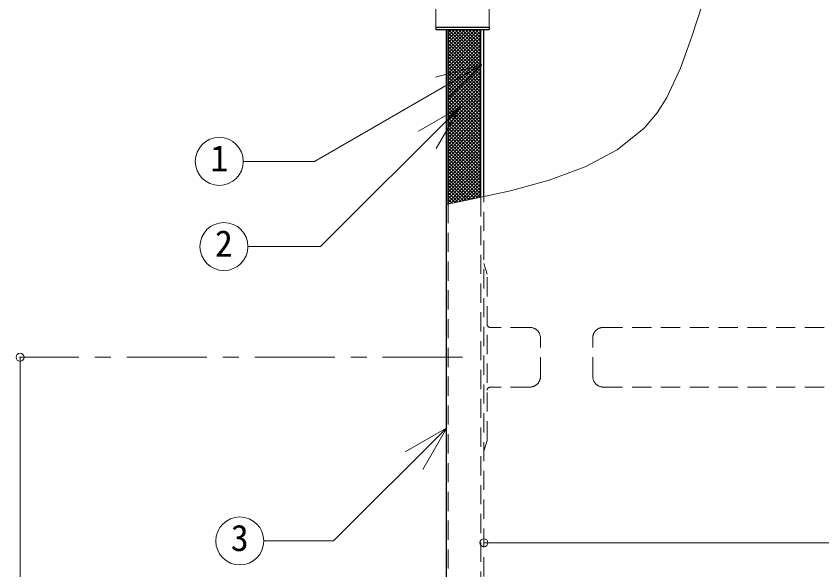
# Model space of a CAD drawing. Units: millimetres at full size, sheet at 1:15; details may follow other scales. Extents: x -3184 to 2891, y -2037 to 2178.
# Drawn here: x -1065 to -310, y -1013 to -494 of the extents above; entities that cross this region are included whole.
import ezdxf
from ezdxf.enums import TextEntityAlignment as Align

# ---------------------------------------------------------------- set-up
doc = ezdxf.new("R2010")
doc.units = ezdxf.units.MM
doc.header["$LTSCALE"] = 15
doc.header["$PDMODE"] = 32
doc.header["$PDSIZE"] = 7.5
doc.linetypes.add('CHAIN1', pattern=[8, 5, -1, 1, -1])
doc.linetypes.add('DASHED1', pattern=[1.8, 1.2, -0.6])
doc.layers.add('0-0', color=7, linetype='Continuous', lineweight=18)
doc.styles.add('ＭＳ ゴシック', font='')
doc.styles.get('ＭＳ ゴシック').set_extended_font_data('MS Gothic')

msp = doc.modelspace()

# ---------------------------------------------------------------- linework, layer by layer
at = {"layer": '0-0'}
for p, q in [((-671.7, -455.33), (-671.7, -503.93)), ((-621.7, -455.33), (-621.7, -503.93)), ((-628.68, -539.26), (-672.15, -550.9)), ((-628.68, -539.26), (-660.5, -571.07)), ((-649.12, -578.99), (-688.1, -601.49)), ((-649.12, -578.99), (-671.62, -617.96)), ((-661.62, -879.84), (-700.6, -902.34)), ((-661.62, -879.84), (-684.12, -918.82))]:
    msp.add_line(p, q, dxfattribs=at)
at = {"layer": '0-0', "color": 5, "lineweight": 25}
for p, q in [((-671.7, -503.93), (-621.7, -503.93)), ((-671.7, -503.93), (-671.7, -506.13)), ((-671.7, -506.13), (-621.7, -506.13)), ((-662.2, -506.13), (-662.2, -1432.63)), ((-660.2, -669.83), (-660.2, -506.13)), ((-629.7, -663.49), (-629.7, -506.13)), ((-626.7, -662.83), (-626.7, -506.13)), ((-621.7, -503.93), (-621.7, -506.13))]:
    msp.add_line(p, q, dxfattribs=at)
at = {"layer": '0-0', "color": 4, "lineweight": 9}
for p, q in [((-660.2, -534.73), (-631.6, -506.13)), ((-660.2, -531.55), (-634.79, -506.13)), ((-660.2, -528.36), (-637.97, -506.13)), ((-660.2, -525.18), (-641.15, -506.13)), ((-660.2, -522), (-644.33, -506.13)), ((-660.2, -518.82), (-647.51, -506.13)), ((-660.2, -515.64), (-650.7, -506.13)), ((-660.2, -512.45), (-653.88, -506.13)), ((-660.2, -509.27), (-657.06, -506.13)), ((-660.2, -506.21), (-629.7, -536.71)), ((-657.1, -506.13), (-629.7, -533.53)), ((-653.92, -506.13), (-629.7, -530.34)), ((-650.73, -506.13), (-629.7, -527.16)), ((-647.55, -506.13), (-629.7, -523.98)), ((-644.37, -506.13), (-629.7, -520.8)), ((-641.19, -506.13), (-629.7, -517.62)), ((-638.01, -506.13), (-629.7, -514.43)), ((-634.82, -506.13), (-629.7, -511.25)), ((-631.64, -506.13), (-629.7, -508.07)), ((-660.2, -537.91), (-629.7, -507.41)), ((-660.2, -509.39), (-629.7, -539.89)), ((-660.2, -541.09), (-629.7, -510.59)), ((-660.2, -512.57), (-629.7, -543.07)), ((-660.2, -544.27), (-629.7, -513.77)), ((-660.2, -515.75), (-629.7, -546.25)), ((-660.2, -547.46), (-629.7, -516.96)), ((-660.2, -518.94), (-629.7, -549.44)), ((-660.2, -550.64), (-629.7, -520.14)), ((-660.2, -522.12), (-629.7, -552.62)), ((-660.2, -553.82), (-629.7, -523.32)), ((-660.2, -525.3), (-629.7, -555.8)), ((-660.2, -557), (-629.7, -526.5)), ((-660.2, -528.48), (-629.7, -558.98)), ((-660.2, -560.18), (-629.7, -529.68)), ((-660.2, -531.66), (-629.7, -562.16)), ((-660.2, -563.37), (-629.7, -532.87)), ((-660.2, -534.85), (-629.7, -565.35)), ((-660.2, -566.55), (-629.7, -536.05)), ((-660.2, -538.03), (-629.7, -568.53)), ((-660.2, -569.73), (-629.7, -539.23)), ((-660.2, -541.21), (-629.7, -571.71)), ((-660.2, -572.91), (-629.7, -542.41)), ((-660.2, -544.39), (-629.7, -574.89)), ((-660.2, -576.09), (-629.7, -545.59)), ((-660.2, -547.57), (-629.7, -578.07)), ((-660.2, -579.28), (-629.7, -548.78)), ((-660.2, -550.76), (-629.7, -581.26)), ((-660.2, -582.46), (-629.7, -551.96)), ((-660.2, -553.94), (-629.7, -584.44)), ((-660.2, -585.64), (-629.7, -555.14)), ((-660.2, -557.12), (-629.7, -587.62)), ((-660.2, -588.82), (-629.7, -558.32)), ((-660.2, -560.3), (-629.7, -590.8)), ((-660.2, -592), (-629.7, -561.5)), ((-660.2, -563.48), (-629.7, -593.98)), ((-660.2, -595.19), (-629.7, -564.69)), ((-660.2, -566.67), (-629.7, -597.17)), ((-660.2, -598.37), (-629.7, -567.87)), ((-660.2, -569.85), (-629.7, -600.35)), ((-660.2, -601.55), (-629.7, -571.05)), ((-660.2, -573.03), (-629.7, -603.53)), ((-660.2, -604.73), (-629.7, -574.23)), ((-660.2, -576.21), (-629.7, -606.71)), ((-660.2, -607.91), (-629.7, -577.41)), ((-660.2, -579.39), (-629.7, -609.89)), ((-660.2, -611.1), (-629.7, -580.6)), ((-660.2, -582.58), (-629.7, -613.08)), ((-660.2, -614.28), (-629.7, -583.78)), ((-660.2, -585.76), (-629.7, -616.26)), ((-660.2, -617.46), (-629.7, -586.96)), ((-660.2, -588.94), (-629.7, -619.44)), ((-660.2, -620.64), (-629.7, -590.14)), ((-660.2, -592.12), (-629.7, -622.62)), ((-660.2, -623.82), (-629.7, -593.32)), ((-660.2, -595.3), (-629.7, -625.8)), ((-660.2, -627.01), (-629.7, -596.51)), ((-660.2, -598.49), (-629.7, -628.99)), ((-660.2, -630.19), (-629.7, -599.69)), ((-660.2, -601.67), (-629.7, -632.17)), ((-660.2, -633.37), (-629.7, -602.87)), ((-660.2, -604.85), (-629.7, -635.35)), ((-660.2, -636.55), (-629.7, -606.05)), ((-660.2, -608.03), (-629.7, -638.53)), ((-660.2, -639.73), (-629.7, -609.23)), ((-660.2, -611.21), (-629.7, -641.71)), ((-660.2, -642.92), (-629.7, -612.42)), ((-660.2, -614.4), (-629.7, -644.9)), ((-660.2, -646.1), (-629.7, -615.6)), ((-660.2, -617.58), (-629.7, -648.08)), ((-660.2, -649.28), (-629.7, -618.78)), ((-660.2, -620.76), (-629.7, -651.26)), ((-660.2, -652.46), (-629.7, -621.96)), ((-660.2, -623.94), (-629.7, -654.44)), ((-660.2, -655.64), (-629.7, -625.14)), ((-660.2, -627.12), (-629.7, -657.62)), ((-660.2, -658.83), (-629.7, -628.33)), ((-660.2, -630.31), (-629.7, -660.81)), ((-660.2, -662.01), (-629.7, -631.51)), ((-660.2, -633.49), (-630.11, -663.58)), ((-660.2, -665.19), (-629.7, -634.69)), ((-660.2, -636.67), (-632.72, -664.15)), ((-660.2, -668.37), (-629.7, -637.87)), ((-660.2, -639.85), (-635.33, -664.72)), ((-658.04, -669.39), (-629.7, -641.05)), ((-660.2, -643.03), (-637.94, -665.3)), ((-660.2, -646.22), (-640.56, -665.86)), ((-660.2, -649.4), (-643.2, -666.39)), ((-654.05, -668.59), (-629.7, -644.24)), ((-650.06, -667.78), (-629.7, -647.42)), ((-660.2, -652.58), (-645.85, -666.93)), ((-660.2, -655.76), (-648.5, -667.46)), ((-646.08, -666.98), (-629.7, -650.6)), ((-642.09, -666.17), (-629.7, -653.78)), ((-638.06, -665.32), (-629.7, -656.96)), ((-660.2, -658.94), (-651.15, -668)), ((-660.2, -662.13), (-653.79, -668.53)), ((-633.99, -664.43), (-629.7, -660.15)), ((-629.91, -663.53), (-629.7, -663.33)), ((-660.2, -665.31), (-656.44, -669.07)), ((-660.2, -668.49), (-659.09, -669.6)), ((-1061.7, -813.63), (-1061.7, -1402.13)), ((-626.7, -987.63), (333.3, -987.63))]:
    msp.add_line(p, q, dxfattribs=at)
at = {"layer": '0-0', "linetype": 'DASHED1'}
for p, q in [((-629.7, -663.49), (-629.7, -1400.13)), ((-626.7, -1397.13), (-626.7, -662.83)), ((-660.2, -669.83), (-660.2, -1431.63)), ((-514.7, -785.63), (221.3, -785.63)), ((-524.7, -831.63), (-524.7, -795.63)), ((-514.7, -841.63), (221.3, -841.63))]:
    msp.add_line(p, q, dxfattribs=at)
at = {"layer": '0-0', "color": 4, "linetype": 'DASHED1', "lineweight": 9}
for p, q in [((-626.7, -725.63), (-623.7, -735.63)), ((-623.7, -891.63), (-623.7, -735.63)), ((-583.7, -785.63), (-620.7, -785.63)), ((-573.7, -831.63), (-573.7, -795.63)), ((-583.7, -841.63), (-620.7, -841.63)), ((-626.7, -901.63), (-623.7, -891.63))]:
    msp.add_line(p, q, dxfattribs=at)
at = {"layer": '0-0', "color": 4, "linetype": 'CHAIN1', "lineweight": 9}
msp.add_line((-646.7, -813.63), (-1061.7, -813.63), dxfattribs=at)
at = {"layer": '0-0'}
for points in [[(-277.99, -337.97), (-311.35, -355.09), (-343.55, -373.55), (-372.15, -395.23), (-386.13, -410.02), (-396.35, -424.45), (-410.52, -452.14), (-421.77, -482.07), (-431.83, -512.74), (-442.4, -542.59), (-455.19, -570.11), (-464.3, -584.4), (-476.48, -598.71), (-501.86, -619.14), (-531.91, -635.08), (-565.6, -647.5), (-601.93, -657.38), (-639.86, -665.72), (-662.2, -670.23)], [(-628.68, -539.26), (-785.77, -629.95), (-852.42, -629.95)], [(-649.12, -578.99), (-779.92, -709.79), (-848.05, -709.79)], [(-661.62, -879.84), (-767.73, -985.95), (-833.19, -985.95)]]:
    msp.add_lwpolyline(points, dxfattribs=at)
for centre in [(-874.92, -629.95), (-870.55, -709.79), (-855.69, -985.95)]:
    msp.add_circle(centre, 22.5, dxfattribs=at)
at = {"layer": '0-0', "color": 4, "linetype": 'DASHED1', "lineweight": 9}
for centre, radius, start, end in [((-620.7, -782.63), 3, 180, 270), ((-583.7, -795.63), 10, 0, 90), ((-583.7, -831.63), 10, 270, 0), ((-620.7, -844.63), 3, 90, 180)]:
    msp.add_arc(centre, radius, start, end, dxfattribs=at)
at = {"layer": '0-0', "linetype": 'DASHED1'}
for centre, start, end in [((-514.7, -795.63), 90, 180), ((-514.7, -831.63), 180, 270)]:
    msp.add_arc(centre, 10, start, end, dxfattribs=at)
at = {"layer": '0-0', "color": 1}
for p in [(-1061.7, -813.63), (-626.7, -987.63)]:
    msp.add_point(p, dxfattribs=at)

# ---------------------------------------------------------------- texts
at = {"layer": '0-0', "style": 'ＭＳ ゴシック'}
for s, p in [('1', (-883.35, -646.82)), ('2', (-878.99, -726.66)), ('3', (-864.13, -1002.83))]:
    msp.add_text(s, height=24.74, dxfattribs=at).set_placement(p, align=Align.BOTTOM_LEFT)

doc.saveas('drawing.dxf')
